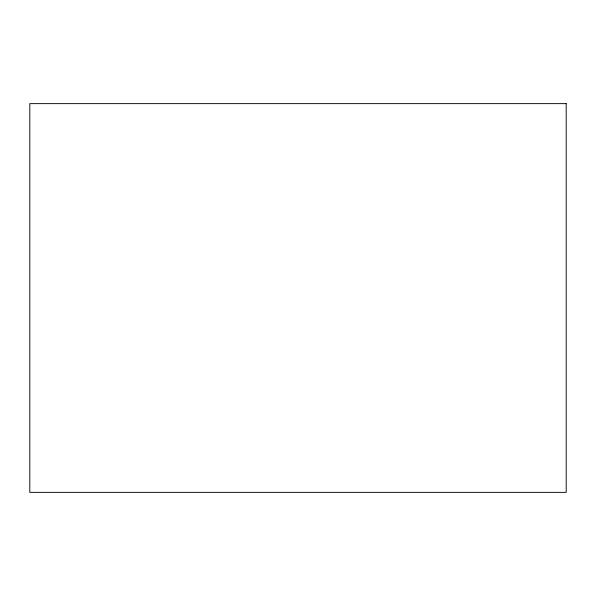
<?xml version="1.0" encoding="UTF-8"?>
<svg xmlns="http://www.w3.org/2000/svg" width="596" height="596" viewBox="0 0 596 596"><rect width="100%" height="100%" fill="white"/><g stroke="black" fill="none" stroke-linecap="round" stroke-linejoin="round"><path stroke-width="0.89" d="M566.2 103.637L29.8 103.637L29.8 492.363L566.2 492.363L566.2 103.637"/></g></svg>
